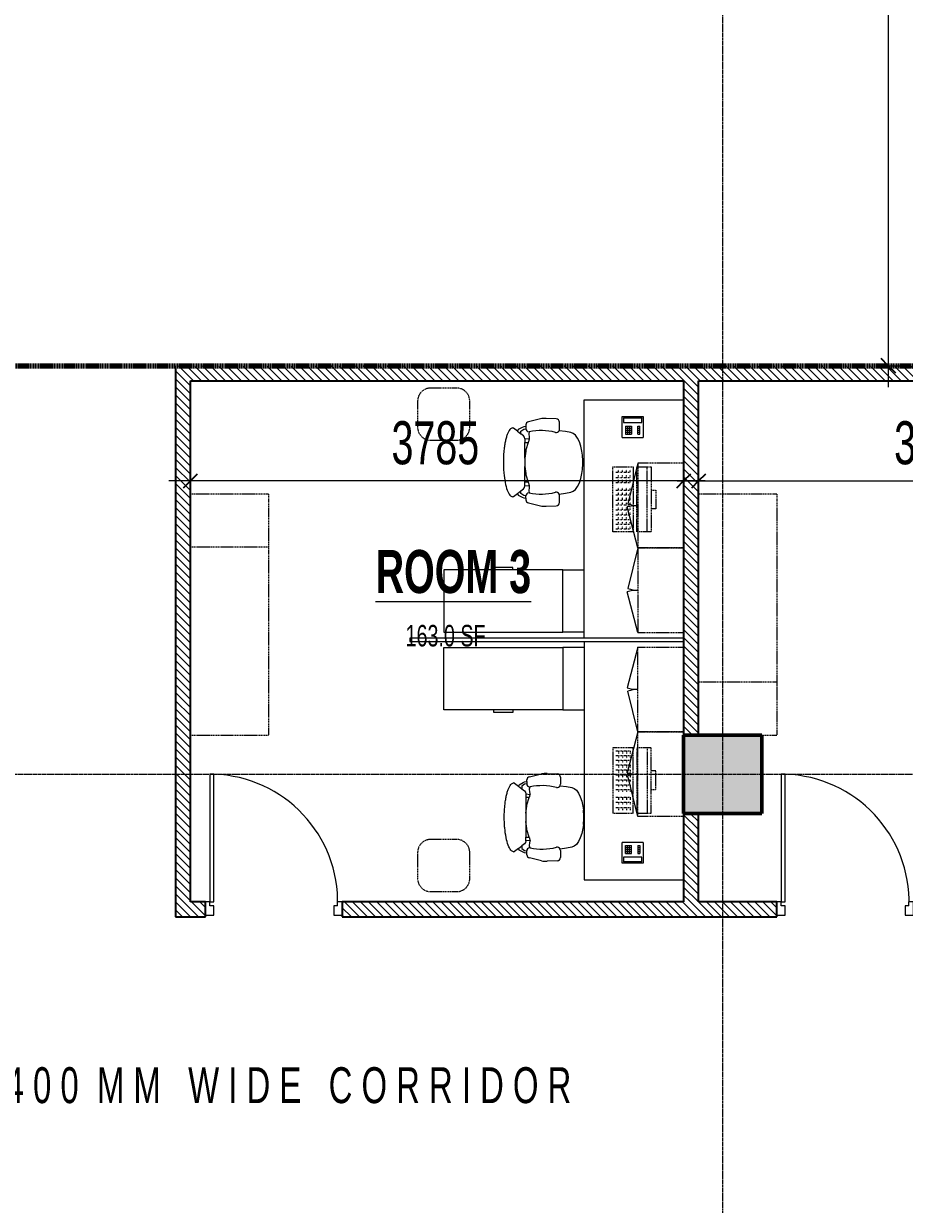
# Model space of a CAD drawing. Header units: millimetres. Extents: x -25222 to 91371, y -63339 to 20835.
# Drawn here: x -7630 to -870, y -52689 to -43629 of the extents above; entities that cross this region are included whole.
import ezdxf

# ---------------------------------------------------------------- set-up
doc = ezdxf.new("R2010")
doc.units = ezdxf.units.MM
for name, pattern in [('Dash', [6.35, 3.175, -3.175]), ('Dash_2_', [6.35, 3.175, -3.175]), ('Grid Line', [22.225, 12.7, -3.175, 3.175, -3.175])]:
    doc.linetypes.add(name, pattern=pattern)
for name, color, linetype, lineweight in [('A-ANNO-DIMS', 211, 'Continuous', 9), ('A-ANNO-DIMS-110', 211, 'Continuous', 9), ('A-AREA-IDEN', 2, 'Continuous', 9), ('A-DETL', 90, 'Continuous', 5), ('A-DOOR', 31, 'Continuous', 5), ('A-DOOR-FRAM', 31, 'Continuous', 5), ('A-GLAZ-CURT', 52, 'Continuous', 5), ('A-WALL', 113, 'Continuous', 5), ('A-WALL-PATT', 111, 'Continuous', 25), ('E-COMM', 2, 'Continuous', 5), ('G-ANNO-TEXT', 231, 'Continuous', 9), ('I-FURN', 30, 'Continuous', 5), ('Q-CASE', 31, 'Continuous', 5), ('Q-CASE-HDLN', 31, 'Dash_2_', 5), ('Q-SPCQ', 91, 'Continuous', 5), ('S-COLS', 52, 'Continuous', 5), ('S-GRID', 1, 'Continuous', 9)]:
    doc.layers.add(name, color=color, linetype=linetype, lineweight=lineweight)
doc.styles.add('Swis721 Cn BT_3', font='swissc.ttf', dxfattribs={"width": 0.8, "height": 165})
doc.styles.add('Swis721 Cn BT_4', font='swissc.ttf', dxfattribs={"width": 0.8, "height": 275})
doc.styles.add('Swis721 Cn BT_9', font='swissc.ttf', dxfattribs={"width": 0.8, "height": 330})
doc.styles.add('Swis721 Cn BT_B', font='swisscb.ttf', dxfattribs={"width": 0.8, "height": 330})
doc.dimstyles.new('Diagonal_-3_mm_Swiss', dxfattribs={"dimscale": 304.8, "dimtxt": 333.106598, "dimasz": 0.360892, "dimexe": 0.360892, "dimexo": 0.541339, "dimgap": 0.072178, "dimtad": 1, "dimdec": 0, "dimzin": 0, "dimdsep": 46, "dimtxsty": 'Swis721 Cn BT_9', "dimblk1": 'OBLIQUE', "dimblk2": 'OBLIQUE', "dimsah": 1, "dimcen": 0.09, "dimdle": 0.541339, "dimazin": 0, "dimtfac": 1, "dimtdec": 4, "dimtix": 1, "dimtmove": 0, "dimatfit": 3, "dimfxl": 1, "dimtvp": 1, "dimtolj": 1, "dimtzin": 0, "dimarcsym": 2})
pattern_1 = [(315, (14219.89, -54691.457), (30.86945, 30.86945), [])]

# ---------------------------------------------------------------- blocks, each defined once
blk = doc.blocks.new('CUPBOARD_wall_mount_double_door_adj_shelves - FIJO-146 _waterproof_-3240680-4_ FOURTH FLOOR - GA PLAN')
at = {"layer": 'Q-CASE', "color": 53, "lineweight": 9}
for p, q in [((-280.3, -350), (33.1, -432.8)), ((369.7, -350), (56.6, -427.4))]:
    blk.add_line(p, q, dxfattribs=at)
for centre, radius, start, end in [((-281.6, -350), 325.4, 345.26442, 0), ((370.7, -335.9), 327.2, 182.46386, 196.23816)]:
    blk.add_arc(centre, radius, start, end, dxfattribs=at)
at = {"layer": 'Q-CASE-HDLN', "color": 53, "linetype": 'Dash', "lineweight": 9}
for p, q in [((-280.3, -350), (-280.3, 0)), ((-280.3, 0), (369.7, 0)), ((369.7, 0), (369.7, -350)), ((369.7, -350), (-280.3, -350))]:
    blk.add_line(p, q, dxfattribs=at)
blk = doc.blocks.new('HermanMiller_Seating_AE11_Aeron_WorkChair - Std Tlt Adj Arms FabPds Size A-438281-4_ FOURTH FLOOR - GA PLAN')
at = {"layer": 'I-FURN', "color": 53, "lineweight": 9}
for p, q in [((-133.3, 271.4), (-116.6, 274.8)), ((-116.6, 274.8), (-117, 258.1)), ((-116.6, 274.8), (-116.3, 286.7)), ((-96.8, 310.9), (-3.8, 333)), ((39.3, 337), (117.2, 333)), ((141.3, 307.6), (141.3, 254.8)), ((-210.6, 261.4), (-180.3, 238.1)), ((-180.3, 238.1), (-174.6, 250.8)), ((-180.3, 238.1), (-154.1, 218)), ((-174.6, 250.8), (-144.5, 268.2)), ((-154, 238.1), (-155.6, 225.4)), ((-155.6, 225.4), (-154.1, 218)), ((-154.1, 218), (-135.1, 203.5)), ((-133.3, 255.5), (-154, 238.1)), ((-144.5, 268.2), (-133.3, 271.4)), ((-135.1, 203.5), (-126.2, 193.1)), ((-117, 258.1), (-133.3, 255.5)), ((-126.2, 193.1), (-124.7, 179.7)), ((-95, 219.8), (-91.7, 233.4)), ((-95, 216.8), (-95, 219.8)), ((-92.1, 196), (-95, 216.8)), ((-90.6, 182.7), (-92.1, 196)), ((-90.6, 176.6), (-90.6, 182.7)), ((138.4, 243), (187.1, 237.6)), ((187.1, 237.6), (229.2, 228.4)), ((229.2, 228.4), (247.2, 222.1)), ((247.2, 222.1), (264.4, 207.9)), ((264.4, 207.9), (280.2, 186.3)), ((280.2, 186.3), (294, 158.1)), ((-124.7, 179.7), (-124.6, 151.4)), ((-124.7, 179.7), (-90.6, 176.6)), ((-98.7, 152.9), (-124.6, 151.4)), ((-124.6, 151.4), (-124.1, 32.9)), ((-117.3, 86.1), (-115.8, 95)), ((-115.8, 95), (-98.7, 152.9)), ((294, 158.1), (305.3, 124.2)), ((305.3, 124.2), (313.7, 86)), ((-124.1, 32.9), (-117.3, 86.1)), ((313.7, 86), (317.7, 54.1)), ((-124.1, -32.9), (-124.6, -151.4)), ((-117.3, -86.1), (-124.1, -32.9)), ((-115.8, -95), (-117.3, -86.1)), ((313.7, -86), (305.3, -124.2)), ((317.7, -54.1), (313.7, -86)), ((-124.7, -179.7), (-126.2, -193.1)), ((-124.7, -179.7), (-124.6, -151.4)), ((-90.6, -176.6), (-124.7, -179.7)), ((-124.6, -151.4), (-98.7, -152.9)), ((-98.7, -152.9), (-115.8, -95)), ((-90.6, -182.7), (-90.6, -176.6)), ((294, -158.1), (280.2, -186.3)), ((305.3, -124.2), (294, -158.1)), ((-180.3, -238.1), (-210.6, -261.4)), ((-180.3, -238.1), (-154.1, -218)), ((-174.6, -250.8), (-180.3, -238.1)), ((-144.5, -268.2), (-174.6, -250.8)), ((-154.1, -218), (-155.6, -225.4)), ((-155.6, -225.4), (-154, -238.1)), ((-135.1, -203.5), (-154.1, -218)), ((-154, -238.1), (-133.3, -255.5)), ((-133.3, -271.4), (-144.5, -268.2)), ((-126.2, -193.1), (-135.1, -203.5)), ((-133.3, -255.5), (-117, -258.1)), ((-116.6, -274.8), (-133.3, -271.4)), ((-116.6, -274.8), (-117, -258.1)), ((-95, -216.8), (-92.1, -196)), ((-95, -219.8), (-95, -216.8)), ((-91.7, -233.4), (-95, -219.8)), ((-92.1, -196), (-90.6, -182.7)), ((187.1, -237.6), (138.4, -243)), ((141.3, -254.8), (141.3, -307.6)), ((229.2, -228.4), (187.1, -237.6)), ((247.2, -222.1), (229.2, -228.4)), ((264.4, -207.9), (247.2, -222.1)), ((280.2, -186.3), (264.4, -207.9)), ((-116.3, -286.7), (-116.6, -274.8)), ((-3.8, -333), (-96.8, -310.9)), ((117.2, -333), (39.3, -337))]:
    blk.add_line(p, q, dxfattribs=at)
for centre, radius, start, end in [((-90.9, 286.2), 25.4, 103.3925, 178.69805), ((31.5, 184.8), 152.4, 87.06433, 103.3925), ((115.9, 307.6), 25.4, 0, 87.06433), ((-217.6, 252.3), 11.4, 52.48089, 89.37752), ((-91.6, 258.8), 25.4, 181.63603, 262.725), ((-91.6, 258.8), 25.4, 262.725, 269.79801), ((2.2, -197.8), 441.3, 75.73406, 102.2737), ((116.8, 252.9), 23.8, 255.73406, 335.44217), ((115.9, 254.8), 25.4, 332.48616, 0), ((456.9, -25.1), 583.5, 159.77756, 162.2357), ((698.9, 0), 823.7, 177.70903, 182.29097), ((-110.7, 0), 431.8, 352.80044, 7.19956), ((456.9, 25.1), 583.5, 197.7643, 200.22244), ((-217.6, -252.3), 11.4, 270.62248, 307.51911), ((-91.6, -258.8), 25.4, 97.275, 178.36397), ((-91.6, -258.8), 25.4, 90.20199, 97.275), ((2.2, 197.8), 441.3, 257.7263, 284.26594), ((116.8, -252.9), 23.8, 24.55783, 104.26594), ((115.9, -254.8), 25.4, 0, 27.51384), ((-90.9, -286.2), 25.4, 181.30195, 256.6075), ((31.5, -184.8), 152.4, 256.6075, 272.93567), ((115.9, -307.6), 25.4, 272.93567, 0)]:
    blk.add_arc(centre, radius, start, end, dxfattribs=at)
blk.add_open_spline([(-217.5, -263.8), (-221.3, -263.8), (-228.7, -261.6), (-243.5, -248.7), (-260.4, -216.9), (-276.6, -157.6), (-285.3, -95.3), (-288.8, -41.4), (-290, 13.8), (-287.6, 69), (-281.8, 120.2), (-275.9, 155.7), (-268.5, 187.3), (-259.9, 214.3), (-250.3, 236), (-239.8, 251.9), (-228.7, 261.6), (-221.3, 263.8), (-217.5, 263.8)], degree=3, knots=[-1, -1, -1, -1, -0.95, -0.9, -0.8, -0.7, -0.6, -0.55, -0.5, -0.4, -0.35, -0.3, -0.25, -0.2, -0.15, -0.1, -0.05, 0, 0, 0, 0], dxfattribs=at)
blk = doc.blocks.new('COMPUTER_desktop - ITNE-007-356155-4_ FOURTH FLOOR - GA PLAN')
at = {"layer": 'Q-SPCQ', "color": 53, "linetype": 'Dash', "lineweight": 9}
for p, q in [((-500, 138), (-500, 29)), ((0, 138), (-500, 138)), ((-500, 109), (0, 109)), ((-323.1, 175), (-323.1, 138)), ((-179.5, 175), (-323.1, 175)), ((-179.5, 138), (-179.5, 175)), ((0, 29), (0, 138)), ((-500, 29), (0, 29)), ((0, 0), (-500, 0)), ((-500, 0), (-500, -155)), ((0, 0), (-500, 0)), ((0, -155), (0, 0)), ((-478, -41), (-478, -21)), ((-478, -21), (-458, -21)), ((-478, -71), (-478, -51)), ((-478, -51), (-458, -51)), ((-478, -101), (-478, -81)), ((-478, -81), (-458, -81)), ((-440.8, -41), (-440.8, -21)), ((-440.8, -21), (-420.8, -21)), ((-440.8, -71), (-440.8, -51)), ((-440.8, -51), (-420.8, -51)), ((-440.8, -101), (-440.8, -81)), ((-440.8, -81), (-420.8, -81)), ((-406.5, -41), (-406.5, -21)), ((-406.5, -21), (-386.5, -21)), ((-406.5, -71), (-406.5, -51)), ((-406.5, -51), (-386.5, -51)), ((-406.5, -101), (-406.5, -81)), ((-406.5, -81), (-386.5, -81)), ((-370.5, -41), (-370.5, -21)), ((-370.5, -21), (-350.5, -21)), ((-370.5, -71), (-370.5, -51)), ((-370.5, -51), (-350.5, -51)), ((-370.5, -101), (-370.5, -81)), ((-370.5, -81), (-350.5, -81)), ((-332.1, -41), (-332.1, -21)), ((-332.1, -21), (-312.1, -21)), ((-332.1, -71), (-332.1, -51)), ((-332.1, -51), (-312.1, -51)), ((-332.1, -101), (-332.1, -81)), ((-332.1, -81), (-312.1, -81)), ((-292.3, -41), (-292.3, -21)), ((-292.3, -21), (-272.3, -21)), ((-292.3, -71), (-292.3, -51)), ((-292.3, -51), (-272.3, -51)), ((-292.3, -101), (-292.3, -81)), ((-292.3, -81), (-272.3, -81)), ((-255.8, -41), (-255.8, -21)), ((-255.8, -21), (-235.8, -21)), ((-255.8, -71), (-255.8, -51)), ((-255.8, -51), (-235.8, -51)), ((-255.8, -101), (-255.8, -81)), ((-255.8, -81), (-235.8, -81)), ((-217.3, -41), (-217.3, -21)), ((-217.3, -21), (-197.3, -21)), ((-217.3, -71), (-217.3, -51)), ((-217.3, -51), (-197.3, -51)), ((-217.3, -101), (-217.3, -81)), ((-217.3, -81), (-197.3, -81)), ((-181.4, -41), (-181.4, -21)), ((-181.4, -21), (-161.4, -21)), ((-181.4, -71), (-181.4, -51)), ((-181.4, -51), (-161.4, -51)), ((-181.4, -101), (-181.4, -81)), ((-181.4, -81), (-161.4, -81)), ((-122.2, -41), (-122.2, -21)), ((-122.2, -21), (-102.2, -21)), ((-122.2, -71), (-122.2, -51)), ((-122.2, -51), (-102.2, -51)), ((-122.2, -101), (-122.2, -81)), ((-122.2, -81), (-102.2, -81)), ((-84.2, -41), (-84.2, -21)), ((-84.2, -21), (-64.2, -21)), ((-84.2, -71), (-84.2, -51)), ((-84.2, -51), (-64.2, -51)), ((-84.2, -101), (-84.2, -81)), ((-84.2, -81), (-64.2, -81)), ((-43.2, -41), (-43.2, -21)), ((-43.2, -21), (-23.2, -21)), ((-43.2, -71), (-43.2, -51)), ((-43.2, -51), (-23.2, -51)), ((-43.2, -101), (-43.2, -81)), ((-43.2, -81), (-23.2, -81)), ((-500, -155), (0, -155)), ((-478, -131), (-478, -111)), ((-478, -111), (-458, -111)), ((-440.8, -131), (-440.8, -111)), ((-440.8, -111), (-420.8, -111)), ((-406.5, -131), (-406.5, -111)), ((-406.5, -111), (-386.5, -111)), ((-370.5, -131), (-370.5, -111)), ((-370.5, -111), (-350.5, -111)), ((-332.1, -131), (-332.1, -111)), ((-332.1, -111), (-312.1, -111)), ((-292.3, -131), (-292.3, -111)), ((-292.3, -111), (-272.3, -111)), ((-255.8, -131), (-255.8, -111)), ((-255.8, -111), (-235.8, -111)), ((-217.3, -131), (-217.3, -111)), ((-217.3, -111), (-197.3, -111)), ((-181.4, -131), (-181.4, -111)), ((-181.4, -111), (-161.4, -111)), ((-122.2, -131), (-122.2, -111)), ((-122.2, -111), (-102.2, -111)), ((-84.2, -131), (-84.2, -111)), ((-84.2, -111), (-64.2, -111)), ((-43.2, -131), (-43.2, -111)), ((-43.2, -111), (-23.2, -111))]:
    blk.add_line(p, q, dxfattribs=at)
blk = doc.blocks.new('TELEPHONE_handset2 - ITNE-049-373772-4_ FOURTH FLOOR - GA PLAN')
at = {"layer": 'E-COMM', "color": 53, "lineweight": 9}
for p, q in [((-80, -80), (-80, 80)), ((80, 80), (-80, 80)), ((-55, 55.1), (-10, 55.1)), ((-55, -4.7), (-55, 55.1)), ((-55, 40.1), (-10, 40.1)), ((-55, 25.2), (-10, 25.2)), ((-55, 10.2), (-10, 10.2)), ((-40, -4.7), (-40, 55.1)), ((-25, -4.7), (-25, 55.1)), ((-10, -4.7), (-10, 55.1)), ((40, 55.1), (55, 55.1)), ((40, 55.1), (40, -4.7)), ((40, 40.1), (55, 40.1)), ((40, 25.2), (55, 25.2)), ((40, 10.2), (55, 10.2)), ((55, 55.1), (55, -4.7)), ((80, 80), (80, -80)), ((80, -80), (-80, -80)), ((-70, -33.2), (-70, -68.1)), ((70, -33.2), (-70, -33.2)), ((-70, -68.1), (70, -68.1)), ((-70, -68.1), (-70, -70)), ((70, -70), (-70, -70)), ((-55, -4.7), (-10, -4.7)), ((40, -4.7), (55, -4.7)), ((70, -68.1), (70, -33.2)), ((70, -68.1), (70, -70))]:
    blk.add_line(p, q, dxfattribs=at)
blk = doc.blocks.new('STOOL_adj_mobile - FQBS-052-356158-4_ FOURTH FLOOR - GA PLAN')
at = {"layer": 'I-FURN', "color": 53, "linetype": 'Dash', "lineweight": 9}
for p, q in [((-150, 490), (-350, 490)), ((-450, 390), (-450, 190)), ((-50, 190), (-50, 390)), ((-350, 90), (-150, 90))]:
    blk.add_line(p, q, dxfattribs=at)
for centre, start, end in [((-350, 390), 90, 180), ((-150, 390), 360, 90), ((-350, 190), 180, 270), ((-150, 190), 270, 360)]:
    blk.add_arc(centre, 100, start, end, dxfattribs=at)
blk = doc.blocks.new('Steelcase_Studio_HeightAdjustableDesk_SlimLeg - 72W-V87-4_ FOURTH FLOOR - GA PLAN')
at = {"layer": 'I-FURN', "color": 53, "lineweight": 9}
for p, q in [((1828.8, 0), (0, 0)), ((0, 0), (0, -762))]:
    blk.add_line(p, q, dxfattribs=at)
blk = doc.blocks.new('Steelcase - Currency Enhanced - Lateral File - 1H - 18_875D x 36W-1866441-4_ FOURTH FLOOR - GA PLAN')
at = {"layer": 'I-FURN', "color": 53, "lineweight": 9}
for p, q in [((164.6, 0), (0, 0)), ((0, 0), (0, -479.4)), ((0, -479.4), (164.6, -479.4))]:
    blk.add_line(p, q, dxfattribs=at)
blk = doc.blocks.new('Steelcase - Currency Enhanced - Lateral File - 1H - 18_875D x 36W-1866442-4_ FOURTH FLOOR - GA PLAN')
at = {"layer": 'I-FURN', "color": 53, "lineweight": 9}
for p, q in [((0, 479.4), (914.4, 479.4)), ((0, 0), (0, 479.4)), ((384.2, 498.6), (530.2, 498.6)), ((384.2, 479.4), (384.2, 498.6)), ((530.2, 498.6), (530.2, 479.4)), ((914.4, 479.4), (914.4, 0)), ((914.4, 0), (0, 0))]:
    blk.add_line(p, q, dxfattribs=at)
blk = doc.blocks.new('CUPBOARD_wall_mount_double_door_adj_shelves - FIJO-146 _waterproof_-3240679-4_ FOURTH FLOOR - GA PLAN')
at = {"layer": 'Q-CASE', "color": 53, "lineweight": 9}
for p, q in [((-280.3, 350), (33.1, 432.8)), ((369.7, 350), (56.6, 427.4))]:
    blk.add_line(p, q, dxfattribs=at)
for centre, radius, start, end in [((-281.6, 350), 325.4, 360, 14.73558), ((370.7, 335.9), 327.2, 163.76184, 177.53614)]:
    blk.add_arc(centre, radius, start, end, dxfattribs=at)
at = {"layer": 'Q-CASE-HDLN', "color": 53, "linetype": 'Dash', "lineweight": 9}
for p, q in [((369.7, 350), (-280.3, 350)), ((-280.3, 350), (-280.3, 0)), ((369.7, 0), (369.7, 350)), ((-280.3, 0), (369.7, 0))]:
    blk.add_line(p, q, dxfattribs=at)
blk = doc.blocks.new('HermanMiller_Seating_AE11_Aeron_WorkChair - Std Tlt Adj Arms FabPds Size A-408849-4_ FOURTH FLOOR - GA PLAN')
at = {"layer": 'I-FURN', "color": 53, "lineweight": 9}
for p, q in [((-116.6, 274.8), (-133.3, 271.4)), ((-116.6, 274.8), (-117, 258.1)), ((-116.3, 286.7), (-116.6, 274.8)), ((-3.8, 333), (-96.8, 310.9)), ((117.2, 333), (39.3, 337)), ((141.3, 254.8), (141.3, 307.6)), ((-180.3, 238.1), (-210.6, 261.4)), ((-174.6, 250.8), (-180.3, 238.1)), ((-180.3, 238.1), (-154.1, 218)), ((-144.5, 268.2), (-174.6, 250.8)), ((-155.6, 225.4), (-154, 238.1)), ((-154.1, 218), (-155.6, 225.4)), ((-135.1, 203.5), (-154.1, 218)), ((-154, 238.1), (-133.3, 255.5)), ((-133.3, 271.4), (-144.5, 268.2)), ((-126.2, 193.1), (-135.1, 203.5)), ((-133.3, 255.5), (-117, 258.1)), ((-124.7, 179.7), (-126.2, 193.1)), ((-91.7, 233.4), (-95, 219.8)), ((-95, 219.8), (-95, 216.8)), ((-95, 216.8), (-92.1, 196)), ((-92.1, 196), (-90.6, 182.7)), ((-90.6, 182.7), (-90.6, 176.6)), ((187.1, 237.6), (138.4, 243)), ((229.2, 228.4), (187.1, 237.6)), ((247.2, 222.1), (229.2, 228.4)), ((264.4, 207.9), (247.2, 222.1)), ((280.2, 186.3), (264.4, 207.9)), ((294, 158.1), (280.2, 186.3)), ((-124.7, 179.7), (-124.6, 151.4)), ((-90.6, 176.6), (-124.7, 179.7)), ((-124.6, 151.4), (-98.7, 152.9)), ((-124.1, 32.9), (-124.6, 151.4)), ((-115.8, 95), (-117.3, 86.1)), ((-98.7, 152.9), (-115.8, 95)), ((305.3, 124.2), (294, 158.1)), ((313.7, 86), (305.3, 124.2)), ((-117.3, 86.1), (-124.1, 32.9)), ((317.7, 54.1), (313.7, 86)), ((-124.6, -151.4), (-124.1, -32.9)), ((-124.1, -32.9), (-117.3, -86.1)), ((-117.3, -86.1), (-115.8, -95)), ((305.3, -124.2), (313.7, -86)), ((313.7, -86), (317.7, -54.1)), ((-126.2, -193.1), (-124.7, -179.7)), ((-124.7, -179.7), (-124.6, -151.4)), ((-124.7, -179.7), (-90.6, -176.6)), ((-98.7, -152.9), (-124.6, -151.4)), ((-115.8, -95), (-98.7, -152.9)), ((-90.6, -176.6), (-90.6, -182.7)), ((280.2, -186.3), (294, -158.1)), ((294, -158.1), (305.3, -124.2)), ((-210.6, -261.4), (-180.3, -238.1)), ((-180.3, -238.1), (-154.1, -218)), ((-180.3, -238.1), (-174.6, -250.8)), ((-174.6, -250.8), (-144.5, -268.2)), ((-155.6, -225.4), (-154.1, -218)), ((-154, -238.1), (-155.6, -225.4)), ((-154.1, -218), (-135.1, -203.5)), ((-133.3, -255.5), (-154, -238.1)), ((-144.5, -268.2), (-133.3, -271.4)), ((-135.1, -203.5), (-126.2, -193.1)), ((-117, -258.1), (-133.3, -255.5)), ((-133.3, -271.4), (-116.6, -274.8)), ((-116.6, -274.8), (-117, -258.1)), ((-92.1, -196), (-95, -216.8)), ((-95, -216.8), (-95, -219.8)), ((-95, -219.8), (-91.7, -233.4)), ((-90.6, -182.7), (-92.1, -196)), ((138.4, -243), (187.1, -237.6)), ((141.3, -307.6), (141.3, -254.8)), ((187.1, -237.6), (229.2, -228.4)), ((229.2, -228.4), (247.2, -222.1)), ((247.2, -222.1), (264.4, -207.9)), ((264.4, -207.9), (280.2, -186.3)), ((-116.6, -274.8), (-116.3, -286.7)), ((-96.8, -310.9), (-3.8, -333)), ((39.3, -337), (117.2, -333))]:
    blk.add_line(p, q, dxfattribs=at)
for centre, radius, start, end in [((-90.9, 286.2), 25.4, 103.3925, 178.69805), ((31.5, 184.8), 152.4, 87.06433, 103.3925), ((115.9, 307.6), 25.4, 0, 87.06433), ((-217.6, 252.3), 11.4, 52.48089, 89.37752), ((-91.6, 258.8), 25.4, 181.63603, 262.725), ((-91.6, 258.8), 25.4, 262.725, 269.79801), ((2.2, -197.8), 441.3, 75.73406, 102.2737), ((116.8, 252.9), 23.8, 255.73406, 335.44217), ((115.9, 254.8), 25.4, 332.48616, 360), ((456.9, -25.1), 583.5, 159.77756, 162.2357), ((698.9, 0), 823.7, 177.70903, 182.29097), ((-110.7, 0), 431.8, 352.80044, 7.19956), ((456.9, 25.1), 583.5, 197.7643, 200.22244), ((-217.6, -252.3), 11.4, 270.62248, 307.51911), ((-91.6, -258.8), 25.4, 97.275, 178.36397), ((-91.6, -258.8), 25.4, 90.20199, 97.275), ((2.2, 197.8), 441.3, 257.7263, 284.26594), ((116.8, -252.9), 23.8, 24.55783, 104.26594), ((115.9, -254.8), 25.4, 360, 27.51384), ((-90.9, -286.2), 25.4, 181.30195, 256.6075), ((31.5, -184.8), 152.4, 256.6075, 272.93567), ((115.9, -307.6), 25.4, 272.93567, 360)]:
    blk.add_arc(centre, radius, start, end, dxfattribs=at)
blk.add_open_spline([(-217.5, 263.8), (-221.3, 263.8), (-228.7, 261.6), (-239.8, 251.9), (-250.3, 236), (-259.9, 214.3), (-268.5, 187.3), (-275.9, 155.7), (-281.8, 120.2), (-287.6, 69), (-290, 13.8), (-288.8, -41.4), (-285.3, -95.3), (-276.6, -157.6), (-260.4, -216.9), (-243.5, -248.7), (-228.7, -261.6), (-221.3, -263.8), (-217.5, -263.8)], degree=3, knots=[0, 0, 0, 0, 0.05, 0.1, 0.15, 0.2, 0.25, 0.3, 0.35, 0.4, 0.5, 0.55, 0.6, 0.7, 0.8, 0.9, 0.95, 1, 1, 1, 1], dxfattribs=at)
blk = doc.blocks.new('COMPUTER_desktop - ITNE-007-373771-4_ FOURTH FLOOR - GA PLAN')
at = {"layer": 'Q-SPCQ', "color": 53, "linetype": 'Dash', "lineweight": 9}
for p, q in [((-500, 155), (0, 155)), ((-500, 0), (-500, 155)), ((-478, 131), (-478, 111)), ((-478, 111), (-458, 111)), ((-478, 101), (-478, 81)), ((-440.8, 131), (-440.8, 111)), ((-440.8, 111), (-420.8, 111)), ((-440.8, 101), (-440.8, 81)), ((-406.5, 131), (-406.5, 111)), ((-406.5, 111), (-386.5, 111)), ((-406.5, 101), (-406.5, 81)), ((-370.5, 131), (-370.5, 111)), ((-370.5, 111), (-350.5, 111)), ((-370.5, 101), (-370.5, 81)), ((-332.1, 131), (-332.1, 111)), ((-332.1, 111), (-312.1, 111)), ((-332.1, 101), (-332.1, 81)), ((-292.3, 131), (-292.3, 111)), ((-292.3, 111), (-272.3, 111)), ((-292.3, 101), (-292.3, 81)), ((-255.8, 131), (-255.8, 111)), ((-255.8, 111), (-235.8, 111)), ((-255.8, 101), (-255.8, 81)), ((-217.3, 131), (-217.3, 111)), ((-217.3, 111), (-197.3, 111)), ((-217.3, 101), (-217.3, 81)), ((-181.4, 131), (-181.4, 111)), ((-181.4, 111), (-161.4, 111)), ((-181.4, 101), (-181.4, 81)), ((-122.2, 131), (-122.2, 111)), ((-122.2, 111), (-102.2, 111)), ((-122.2, 101), (-122.2, 81)), ((-84.2, 131), (-84.2, 111)), ((-84.2, 111), (-64.2, 111)), ((-84.2, 101), (-84.2, 81)), ((-43.2, 131), (-43.2, 111)), ((-43.2, 111), (-23.2, 111)), ((-43.2, 101), (-43.2, 81)), ((0, 155), (0, 0)), ((0, 0), (-500, 0)), ((-478, 81), (-458, 81)), ((-478, 71), (-478, 51)), ((-478, 51), (-458, 51)), ((-478, 41), (-478, 21)), ((-478, 21), (-458, 21)), ((-440.8, 81), (-420.8, 81)), ((-440.8, 71), (-440.8, 51)), ((-440.8, 51), (-420.8, 51)), ((-440.8, 41), (-440.8, 21)), ((-440.8, 21), (-420.8, 21)), ((-406.5, 81), (-386.5, 81)), ((-406.5, 71), (-406.5, 51)), ((-406.5, 51), (-386.5, 51)), ((-406.5, 41), (-406.5, 21)), ((-406.5, 21), (-386.5, 21)), ((-370.5, 81), (-350.5, 81)), ((-370.5, 71), (-370.5, 51)), ((-370.5, 51), (-350.5, 51)), ((-370.5, 41), (-370.5, 21)), ((-370.5, 21), (-350.5, 21)), ((-332.1, 81), (-312.1, 81)), ((-332.1, 71), (-332.1, 51)), ((-332.1, 51), (-312.1, 51)), ((-332.1, 41), (-332.1, 21)), ((-332.1, 21), (-312.1, 21)), ((-292.3, 81), (-272.3, 81)), ((-292.3, 71), (-292.3, 51)), ((-292.3, 51), (-272.3, 51)), ((-292.3, 41), (-292.3, 21)), ((-292.3, 21), (-272.3, 21)), ((-255.8, 81), (-235.8, 81)), ((-255.8, 71), (-255.8, 51)), ((-255.8, 51), (-235.8, 51)), ((-255.8, 41), (-255.8, 21)), ((-255.8, 21), (-235.8, 21)), ((-217.3, 81), (-197.3, 81)), ((-217.3, 71), (-217.3, 51)), ((-217.3, 51), (-197.3, 51)), ((-217.3, 41), (-217.3, 21)), ((-217.3, 21), (-197.3, 21)), ((-181.4, 81), (-161.4, 81)), ((-181.4, 71), (-181.4, 51)), ((-181.4, 51), (-161.4, 51)), ((-181.4, 41), (-181.4, 21)), ((-181.4, 21), (-161.4, 21)), ((-122.2, 81), (-102.2, 81)), ((-122.2, 71), (-122.2, 51)), ((-122.2, 51), (-102.2, 51)), ((-122.2, 41), (-122.2, 21)), ((-122.2, 21), (-102.2, 21)), ((-84.2, 81), (-64.2, 81)), ((-84.2, 71), (-84.2, 51)), ((-84.2, 51), (-64.2, 51)), ((-84.2, 41), (-84.2, 21)), ((-84.2, 21), (-64.2, 21)), ((-43.2, 81), (-23.2, 81)), ((-43.2, 71), (-43.2, 51)), ((-43.2, 51), (-23.2, 51)), ((-43.2, 41), (-43.2, 21)), ((-43.2, 21), (-23.2, 21)), ((0, 0), (-500, 0)), ((-500, -138), (-500, -29)), ((-500, -29), (0, -29)), ((0, -29), (0, -138)), ((-500, -109), (0, -109)), ((0, -138), (-500, -138)), ((-323.1, -175), (-323.1, -138)), ((-179.5, -175), (-323.1, -175)), ((-179.5, -138), (-179.5, -175))]:
    blk.add_line(p, q, dxfattribs=at)
blk = doc.blocks.new('TELEPHONE_handset2 - ITNE-049-356145-4_ FOURTH FLOOR - GA PLAN')
at = {"layer": 'E-COMM', "color": 53, "lineweight": 9}
for p, q in [((-80, -80), (-80, 80)), ((-80, 80), (80, 80)), ((-70, 70), (70, 70)), ((-70, 70), (-70, 68.1)), ((70, 68.1), (-70, 68.1)), ((-70, 68.1), (-70, 33.2)), ((-70, 33.2), (70, 33.2)), ((-55, 4.7), (-10, 4.7)), ((-55, 4.7), (-55, -55.1)), ((-40, 4.7), (-40, -55.1)), ((-25, 4.7), (-25, -55.1)), ((-10, 4.7), (-10, -55.1)), ((40, 4.7), (55, 4.7)), ((40, -55.1), (40, 4.7)), ((55, -55.1), (55, 4.7)), ((70, 70), (70, 68.1)), ((70, 33.2), (70, 68.1)), ((80, 80), (80, -80)), ((-80, -80), (80, -80)), ((-55, -10.2), (-10, -10.2)), ((-55, -25.2), (-10, -25.2)), ((-55, -40.1), (-10, -40.1)), ((-55, -55.1), (-10, -55.1)), ((40, -10.2), (55, -10.2)), ((40, -25.2), (55, -25.2)), ((40, -40.1), (55, -40.1)), ((40, -55.1), (55, -55.1))]:
    blk.add_line(p, q, dxfattribs=at)
blk = doc.blocks.new('STOOL_adj_mobile - FQBS-052-373576-4_ FOURTH FLOOR - GA PLAN')
at = {"layer": 'I-FURN', "color": 53, "linetype": 'Dash', "lineweight": 9}
for p, q in [((-150, -90), (-350, -90)), ((-450, -190), (-450, -390)), ((-50, -390), (-50, -190)), ((-350, -490), (-150, -490))]:
    blk.add_line(p, q, dxfattribs=at)
for centre, start, end in [((-350, -190), 90, 180), ((-150, -190), 360, 90), ((-350, -390), 180, 270), ((-150, -390), 270, 0)]:
    blk.add_arc(centre, 100, start, end, dxfattribs=at)
blk = doc.blocks.new('Steelcase_Studio_HeightAdjustableDesk_SlimLeg - 72W-V86-4_ FOURTH FLOOR - GA PLAN')
at = {"layer": 'I-FURN', "color": 53, "lineweight": 9}
for p, q in [((0, 0), (0, 762)), ((1828.8, 0), (0, 0))]:
    blk.add_line(p, q, dxfattribs=at)
blk = doc.blocks.new('Steelcase - Currency Enhanced - Lateral File - 1H - 18_875D x 36W-V34-4_ FOURTH FLOOR - GA PLAN')
at = {"layer": 'I-FURN', "color": 53, "lineweight": 9}
for p, q in [((0, 479.4), (164.6, 479.4)), ((0, 0), (0, 479.4)), ((164.6, 0), (0, 0))]:
    blk.add_line(p, q, dxfattribs=at)
blk = doc.blocks.new('Steelcase - Currency Enhanced - Lateral File - 1H - 18_875D x 36W-V35-4_ FOURTH FLOOR - GA PLAN')
at = {"layer": 'I-FURN', "color": 53, "lineweight": 9}
for p, q in [((914.4, 0), (0, 0)), ((0, 0), (0, -479.4)), ((914.4, -479.4), (914.4, 0)), ((0, -479.4), (914.4, -479.4)), ((384.2, -479.4), (384.2, -498.6)), ((384.2, -498.6), (530.2, -498.6)), ((530.2, -498.6), (530.2, -479.4))]:
    blk.add_line(p, q, dxfattribs=at)
blk = doc.blocks.new('System Panel - Glazed-2781100-4_ FOURTH FLOOR - GA PLAN')
at = {"layer": 'A-GLAZ-CURT', "color": 10, "lineweight": 9}
for p, q in [((1050, -19.05), (-1050, -19.05)), ((-1050, -19.05), (-1050, -44.45)), ((-1050, -44.45), (1050, -44.45)), ((1050, -44.45), (1050, -19.05))]:
    blk.add_line(p, q, dxfattribs=at)
blk = doc.blocks.new('COUCH_examination_mobile2 - MMBE-023-V96-4_ FOURTH FLOOR - GA PLAN')
at = {"layer": 'I-FURN', "color": 53, "linetype": 'Dash', "lineweight": 9}
for p, q in [((100, 1310), (-500, 1310)), ((100, 1310), (100, 1260)), ((100, 1260), (100, -90)), ((100, -90), (100, -135)), ((100, -134.4), (-500, -134.4)), ((100, -134.4), (100, -152.9)), ((100, -152.9), (100, -434.6)), ((100, -434.6), (100, -501.5)), ((-15, -540.3), (100, -540.3)), ((100, -501.5), (100, -540.3))]:
    blk.add_line(p, q, dxfattribs=at)
blk = doc.blocks.new('COUCH_examination_mobile2 - MMBE-023-V32-4_ FOURTH FLOOR - GA PLAN')
at = {"layer": 'I-FURN', "color": 53, "linetype": 'Dash', "lineweight": 9}
for p, q in [((100, 540.3), (-500, 540.3)), ((100, 540.3), (100, 501.5)), ((100, 501.5), (100, 434.6)), ((100, 434.6), (100, 152.9)), ((-500, 134.4), (100, 134.4)), ((100, 152.9), (100, 134.4)), ((100, 135), (100, 90)), ((100, 90), (100, -1260)), ((100, -1260), (100, -1310)), ((-500, -1310), (100, -1310))]:
    blk.add_line(p, q, dxfattribs=at)
blk = doc.blocks.new('MM-HOSPITAL A_B BLOCK 2022_05_19_Interiors_rvt-1-4_ FOURTH FLOOR - GA PLAN')
at = {"color": 53, "lineweight": 9}
for name, p, rotation in [('STOOL_adj_mobile - FQBS-052-373576-4_ FOURTH FLOOR - GA PLAN', (-4655.9, -46915.5), 180), ('Steelcase_Studio_HeightAdjustableDesk_SlimLeg - 72W-V86-4_ FOURTH FLOOR - GA PLAN', (-3326.9, -46515.7), 269.9999999999995), ('CUPBOARD_wall_mount_double_door_adj_shelves - FIJO-146 _waterproof_-3240679-4_ FOURTH FLOOR - GA PLAN', (-2564.9, -47370.9), 90.00000000000004), ('COMPUTER_desktop - ITNE-007-373771-4_ FOURTH FLOOR - GA PLAN', (-2952.6, -47028.4), 89.99999999999869), ('CUPBOARD_wall_mount_double_door_adj_shelves - FIJO-146 _waterproof_-3240679-4_ FOURTH FLOOR - GA PLAN', (-2564.9, -48020.9), 90.00000000000004), ('Steelcase - Currency Enhanced - Lateral File - 1H - 18_875D x 36W-V35-4_ FOURTH FLOOR - GA PLAN', (-3491.5, -48299.5), 180), ('System Panel - Glazed-2781100-4_ FOURTH FLOOR - GA PLAN', (-3614.9, -48389), 180), ('Steelcase_Studio_HeightAdjustableDesk_SlimLeg - 72W-V87-4_ FOURTH FLOOR - GA PLAN', (-3326.9, -50198.7), 89.9999999999984), ('Steelcase - Currency Enhanced - Lateral File - 1H - 18_875D x 36W-1866442-4_ FOURTH FLOOR - GA PLAN', (-3491.5, -48414.9), 180), ('CUPBOARD_wall_mount_double_door_adj_shelves - FIJO-146 _waterproof_-3240680-4_ FOURTH FLOOR - GA PLAN', (-2564.9, -48693.6), 269.9999999999978), ('CUPBOARD_wall_mount_double_door_adj_shelves - FIJO-146 _waterproof_-3240680-4_ FOURTH FLOOR - GA PLAN', (-2564.9, -49343.6), 269.9999999999978), ('COMPUTER_desktop - ITNE-007-356155-4_ FOURTH FLOOR - GA PLAN', (-2952.6, -49686.1), 269.9999999999992), ('STOOL_adj_mobile - FQBS-052-356158-4_ FOURTH FLOOR - GA PLAN', (-4655.9, -49799), 180)]:
    blk.add_blockref(name, p, dxfattribs=dict(at, rotation=rotation))
for name, p in [('HermanMiller_Seating_AE11_Aeron_WorkChair - Std Tlt Adj Arms FabPds Size A-408849-4_ FOURTH FLOOR - GA PLAN', (-3658.6, -46995.2)), ('TELEPHONE_handset2 - ITNE-049-356145-4_ FOURTH FLOOR - GA PLAN', (-2955.3, -46723.3)), ('COUCH_examination_mobile2 - MMBE-023-V32-4_ FOURTH FLOOR - GA PLAN', (-5849.9, -47778.7)), ('COUCH_examination_mobile2 - MMBE-023-V96-4_ FOURTH FLOOR - GA PLAN', (-1949.9, -48548.4)), ('Steelcase - Currency Enhanced - Lateral File - 1H - 18_875D x 36W-V34-4_ FOURTH FLOOR - GA PLAN', (-3491.5, -48299.5)), ('Steelcase - Currency Enhanced - Lateral File - 1H - 18_875D x 36W-1866441-4_ FOURTH FLOOR - GA PLAN', (-3491.5, -48414.9)), ('HermanMiller_Seating_AE11_Aeron_WorkChair - Std Tlt Adj Arms FabPds Size A-438281-4_ FOURTH FLOOR - GA PLAN', (-3651.4, -49719.3)), ('TELEPHONE_handset2 - ITNE-049-373772-4_ FOURTH FLOOR - GA PLAN', (-2955.3, -49991.2))]:
    blk.add_blockref(name, p, dxfattribs=at)
blk = doc.blocks.new('DC_SglFl-W-Int - D _1_05-7333192-4_ FOURTH FLOOR - GA PLAN')
at = {"layer": 'A-DOOR'}
for p, q in [((460, -57.5), (460, -1037.5)), ((490, -57.5), (460, -57.5)), ((490, -1037.5), (490, -57.5)), ((460, -1037.5), (490, -1037.5))]:
    blk.add_line(p, q, dxfattribs=at)
blk.add_arc((490, -57.5), 980.5, 178.2466, 268.2466, dxfattribs=at)
at = {"layer": 'A-DOOR-FRAM'}
for p, q in [((-525, 42.5), (-525, -57.5)), ((-460, 42.5), (-525, 42.5)), ((-460, -27.5), (-460, 42.5)), ((460, 42.5), (460, -27.5)), ((525, 42.5), (460, 42.5)), ((525, -57.5), (525, 42.5)), ((-525, -57.5), (-490, -57.5)), ((-490, -27.5), (-460, -27.5)), ((-490, -27.5), (-490, -57.5)), ((460, -27.5), (490, -27.5)), ((490, -27.5), (490, -57.5)), ((490, -57.5), (525, -57.5))]:
    blk.add_line(p, q, dxfattribs=at)
blk = doc.blocks.new('DIMBLOCK150-4_ FOURTH FLOOR - GA PLAN')
at = {"layer": 'A-ANNO-DIMS-110', "transparency": 16777216}
for p, q in [((-993.8, -25453.7), (-993.8, -46418.7)), ((-2399.9, -25618.7), (-883.8, -25618.7)), ((-993.8, -25618.7), (-2399.9, -25618.7)), ((-1081, -46253.7), (-883.8, -46253.7)), ((-993.8, -46253.7), (-1081, -46253.7))]:
    blk.add_line(p, q, dxfattribs=at)
at = {"layer": 'A-ANNO-DIMS-110', "lineweight": 25, "transparency": 16777216}
for p, q in [((-993.8, -25618.7), (-1048.8, -25563.7)), ((-993.8, -25618.7), (-938.8, -25673.7)), ((-993.8, -46253.7), (-1048.8, -46198.7)), ((-993.8, -46253.7), (-938.8, -46308.7))]:
    blk.add_line(p, q, dxfattribs=at)
at = {"layer": 'A-ANNO-DIMS-110', "color": 0, "transparency": 16777216, "insert": (-1451.5, -36372.5), "char_height": 330, "width": 1046.906, "attachment_point": 1, "rotation": 90, "line_spacing_factor": 0.961347, "style": 'Swis721 Cn BT_9'}
blk.add_mtext('20635', dxfattribs=at)
blk = doc.blocks.new('_Oblique')
at = {"color": 0, "linetype": 'ByBlock', "lineweight": -2}
blk.add_line((-0.5, -0.5), (0.5, 0.5), dxfattribs=at)
blk = doc.blocks.new('DIMBLOCK158-4_ FOURTH FLOOR - GA PLAN')
at = {"layer": 'A-ANNO-DIMS-110', "transparency": 16777216}
for p, q in [((-2449.9, -47224.8), (-2449.9, -47027.6)), ((1250.1, -47224.8), (1250.1, -47027.6)), ((-2614.9, -47137.6), (1415.1, -47137.6)), ((-2449.9, -47137.6), (-2449.9, -47224.8)), ((1250.1, -47137.6), (1250.1, -47224.8))]:
    blk.add_line(p, q, dxfattribs=at)
at = {"layer": 'A-ANNO-DIMS-110', "lineweight": 25, "transparency": 16777216}
for p, q in [((-2449.9, -47137.6), (-2394.9, -47082.6)), ((1250.1, -47137.6), (1305.1, -47082.6)), ((-2449.9, -47137.6), (-2504.9, -47192.6)), ((1250.1, -47137.6), (1195.1, -47192.6))]:
    blk.add_line(p, q, dxfattribs=at)
at = {"layer": 'A-ANNO-DIMS-110', "color": 0, "transparency": 16777216, "insert": (-948.8, -46679.8), "char_height": 330, "width": 837.525, "attachment_point": 1, "line_spacing_factor": 0.961347, "style": 'Swis721 Cn BT_9'}
blk.add_mtext('3700', dxfattribs=at)
blk = doc.blocks.new('DIMBLOCK159-4_ FOURTH FLOOR - GA PLAN')
at = {"layer": 'A-ANNO-DIMS-110', "transparency": 16777216}
for p, q in [((-6349.9, -47050.4), (-6349.9, -47247.6)), ((-6349.9, -47137.6), (-6349.9, -47050.4)), ((-2564.9, -47050.4), (-2564.9, -47247.6)), ((-2564.9, -47137.6), (-2564.9, -47050.4)), ((-2399.9, -47137.6), (-6514.9, -47137.6))]:
    blk.add_line(p, q, dxfattribs=at)
at = {"layer": 'A-ANNO-DIMS-110', "lineweight": 25, "transparency": 16777216}
for p, q in [((-6349.9, -47137.6), (-6294.9, -47082.6)), ((-2564.9, -47137.6), (-2509.9, -47082.6)), ((-6349.9, -47137.6), (-6404.9, -47192.6)), ((-2564.9, -47137.6), (-2619.9, -47192.6))]:
    blk.add_line(p, q, dxfattribs=at)
at = {"layer": 'A-ANNO-DIMS-110', "color": 0, "transparency": 16777216, "insert": (-4806.3, -46679.8), "char_height": 330, "width": 837.525, "attachment_point": 1, "line_spacing_factor": 0.961347, "style": 'Swis721 Cn BT_9'}
blk.add_mtext('3785', dxfattribs=at)

msp = doc.modelspace()

# ---------------------------------------------------------------- hatches: boundary and pattern name
at = {"layer": 'A-WALL-PATT', "lineweight": 5}
h = msp.add_hatch(dxfattribs=at)
h.set_pattern_fill('FP_1', color=9, style=0, pattern_type=2)
h.set_pattern_definition(pattern_1)
h.paths.add_polyline_path([(-6464.9, -50483.7), (-6349.9, -50483.7), (-6349.9, -46253.7), (-6464.9, -46253.7), (-6464.9, -50186.8)], flags=0)
h = msp.add_hatch(dxfattribs=at)
h.set_pattern_fill('FP_1', color=9, style=0, pattern_type=2)
h.set_pattern_definition(pattern_1)
h.paths.add_polyline_path([(1443.7, -46368.7), (6035.1, -46368.7), (6034.6, -46253.7), (-6349.9, -46253.7), (-6349.9, -46368.7), (1365.1, -46368.7)], flags=0)
h = msp.add_hatch(dxfattribs=at)
h.set_pattern_fill('FP_1', color=9, style=0, pattern_type=2)
h.set_pattern_definition(pattern_1)
h.paths.add_polyline_path([(-2449.9, -49088.7), (-2449.9, -46368.7), (-2564.9, -46368.7), (-2564.9, -49088.7)], flags=0)
h = msp.add_hatch(dxfattribs=at)
h.set_pattern_fill('FP_1', color=9, style=0, pattern_type=2)
h.set_pattern_definition(pattern_1)
h.paths.add_polyline_path([(-2564.9, -50368.7), (-2449.9, -50368.7), (-2449.9, -49688.7), (-2564.9, -49688.7), (-2564.9, -50346.7)], flags=0)
h = msp.add_hatch(dxfattribs=at)
h.set_pattern_fill('FP_1', color=9, style=0, pattern_type=2)
h.set_pattern_definition(pattern_1)
h.paths.add_polyline_path([(4913.2, -50483.7), (5920.1, -50483.7), (5920.1, -50368.7), (2530.1, -50368.7), (2530.1, -50483.7), (4198.2, -50483.7)], flags=0)
h.paths.add_polyline_path([(1480.1, -50483.7), (1480.1, -50368.7), (-799.9, -50368.7), (-799.9, -50483.7), (1365.1, -50483.7)], flags=0)
h.paths.add_polyline_path([(-3147.3, -50483.7), (-1849.9, -50483.7), (-1849.9, -50368.7), (-5184.9, -50368.7), (-5184.9, -50483.7), (-3326.9, -50483.7)], flags=0)
h.paths.add_polyline_path([(-6234.9, -50483.7), (-6234.9, -50368.7), (-6349.9, -50368.7), (-6349.9, -50483.7)], flags=0)
at = {"layer": 'S-COLS'}
msp.add_hatch(color=8, dxfattribs=at).paths.add_polyline_path([(-1964.9, -49688.7), (-1964.9, -49088.7), (-2564.9, -49088.7), (-2564.9, -49688.7)], flags=0)

# ---------------------------------------------------------------- linework, layer by layer
at = {"layer": 'A-DETL', "linetype": 'Dash_2_', "lineweight": 70}
msp.add_line((-18034.9, -46253.7), (6035.1, -46253.7), dxfattribs=at)
at = {"layer": 'A-WALL', "lineweight": 25}
for p, q in [((-6464.9, -46253.7), (-6464.9, -50483.7)), ((-6349.9, -50368.7), (-6349.9, -46368.7)), ((-6349.9, -46368.7), (-2564.9, -46368.7)), ((-2564.9, -46368.7), (-2564.9, -49088.7)), ((-2449.9, -49088.7), (-2449.9, -46368.7)), ((-2449.9, -46368.7), (1250.1, -46368.7)), ((-2564.9, -49088.7), (-2449.9, -49088.7)), ((-2449.9, -49688.7), (-2564.9, -49688.7)), ((-2564.9, -49688.7), (-2564.9, -50368.7)), ((-2449.9, -50368.7), (-2449.9, -49688.7)), ((-6234.9, -50368.7), (-6349.9, -50368.7)), ((-6234.9, -50483.7), (-6234.9, -50368.7)), ((-2564.9, -50368.7), (-5184.9, -50368.7)), ((-5184.9, -50368.7), (-5184.9, -50483.7)), ((-1849.9, -50368.7), (-2449.9, -50368.7)), ((-1849.9, -50483.7), (-1849.9, -50368.7)), ((-6464.9, -50483.7), (-6234.9, -50483.7)), ((-5184.9, -50483.7), (-1849.9, -50483.7))]:
    msp.add_line(p, q, dxfattribs=at)
at = {"layer": 'S-COLS', "color": 250, "lineweight": 50}
for p, q in [((-1964.9, -49088.7), (-2564.9, -49088.7)), ((-2564.9, -49088.7), (-2564.9, -49688.7)), ((-1964.9, -49688.7), (-1964.9, -49088.7)), ((-2564.9, -49688.7), (-1964.9, -49688.7))]:
    msp.add_line(p, q, dxfattribs=at)
at = {"layer": 'S-GRID', "linetype": 'Grid Line'}
for p, q in [((-2264.9, 20089.7), (-2264.9, -62440.6)), ((-24562.2, -49388.7), (90711.2, -49388.7))]:
    msp.add_line(p, q, dxfattribs=at)

# ---------------------------------------------------------------- block references
at = {"lineweight": 5}
msp.add_blockref('MM-HOSPITAL A_B BLOCK 2022_05_19_Interiors_rvt-1-4_ FOURTH FLOOR - GA PLAN', (0, 0), dxfattribs=at)
at = {"layer": 'A-DOOR', "rotation": 180}
for p in [(-5709.9, -50426.2), (-1324.9, -50426.2)]:
    msp.add_blockref('DC_SglFl-W-Int - D _1_05-7333192-4_ FOURTH FLOOR - GA PLAN', p, dxfattribs=at)

# ---------------------------------------------------------------- texts
at = {"layer": 'A-AREA-IDEN', "attachment_point": 1}
for s, insert, char_height, width, style in [('\\LROOM 3', (-4928.1, -47668), 330, 1403.915, 'Swis721 Cn BT_B'), ('163.0 SF', (-4698.4, -48242.7), 165, 698.43, 'Swis721 Cn BT_3')]:
    msp.add_mtext(s, dxfattribs=dict(at, insert=insert, char_height=char_height, width=width, style=style))
at = {"layer": 'G-ANNO-TEXT', "color": 7, "insert": (-7977.9, -51636.8), "char_height": 275, "width": 5650.935, "attachment_point": 1, "style": 'Swis721 Cn BT_4'}
msp.add_mtext('2 4 0 0  M M   W I D E   C O R R I D O R ', dxfattribs=at)

# ---------------------------------------------------------------- dimensions: what is measured, and where the dimension line sits
at = {"layer": 'A-ANNO-DIMS'}
dim = msp.add_linear_dim(base=(-993.8, -46253.7), p1=(-2564.9, -25618.7), p2=(-916, -46253.7), angle=90, dimstyle='Diagonal_-3_mm_Swiss', override={"dimpost": '<>', "dimfxl": 20700.779212}, dxfattribs=at)
dim.commit()
dim.dimension.update_dxf_attribs({"geometry": 'DIMBLOCK150-4_ FOURTH FLOOR - GA PLAN', "text_midpoint": (-1185.4, -35936.2)})
for base, p1, p2, override, picture, middle in [((-6349.9, -47137.6), (-2564.9, -47215.4), (-6349.9, -47215.4), {"dimpost": '<>', "dimfxl": 3785.000028}, 'DIMBLOCK159-4_ FOURTH FLOOR - GA PLAN', (-4457.4, -46946.2)), ((1250.1, -47137.6), (-2449.9, -47059.8), (1250.1, -47059.8), {"dimpost": '<>', "dimfxl": 3700}, 'DIMBLOCK158-4_ FOURTH FLOOR - GA PLAN', (-599.9, -46946.4))]:
    dim = msp.add_linear_dim(base=base, p1=p1, p2=p2, dimstyle='Diagonal_-3_mm_Swiss', override=override, dxfattribs=at)
    dim.commit()
    dim.dimension.update_dxf_attribs({"geometry": picture, "text_midpoint": middle})

doc.saveas('drawing.dxf')
